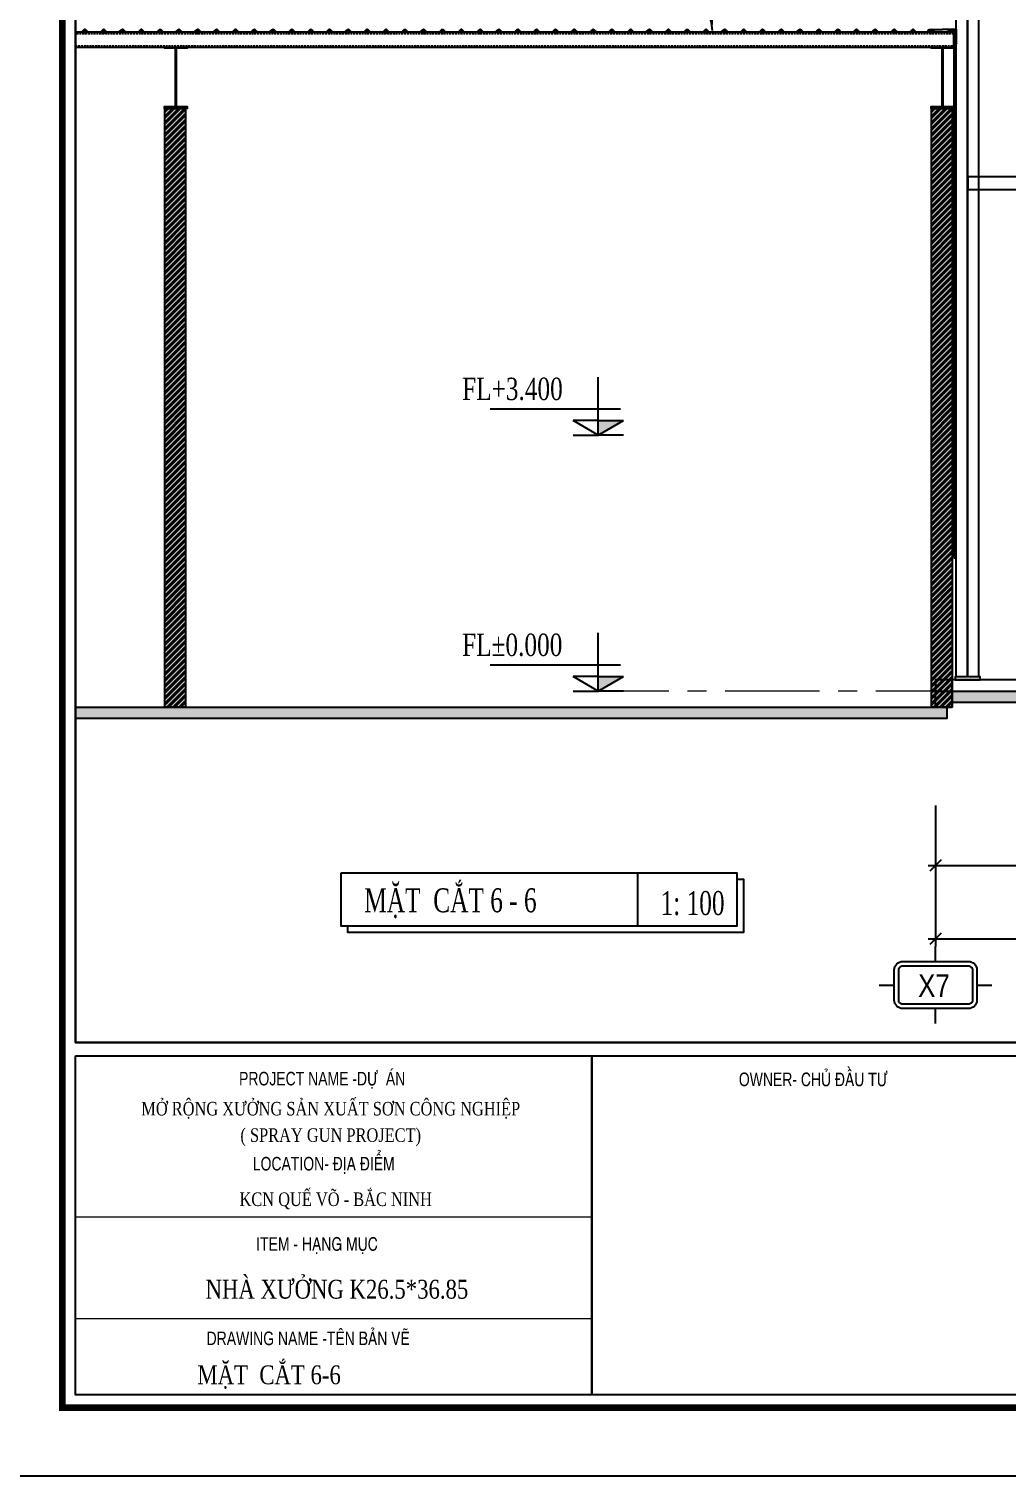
# Model space of a CAD drawing. Header units: inches. Extents: x 315041 to 662841, y -45540 to -35018.
# Drawn here: x 330803.6 to 330933.5, y -36581.1 to -36388.9 of the extents above; entities that cross this region are included whole.
import ezdxf
from ezdxf.enums import TextEntityAlignment as Align

# ---------------------------------------------------------------- set-up
doc = ezdxf.new("R2010")
doc.units = ezdxf.units.IN
doc.header["$MEASUREMENT"] = 0
doc.linetypes.add('CENTER', pattern=[2, 1.25, -0.25, 0.25, -0.25])
doc.linetypes.add('HIDDEN', pattern=[0.375, 0.25, -0.125])
for name, color, linetype in [('001-TRUC', 252, 'CENTER'), ('2', 2, 'Continuous'), ('250', 250, 'Continuous'), ('3', 3, 'Continuous'), ('7', 7, 'Continuous'), ('8', 8, 'Continuous'), ('BAO KHUNG', 31, 'Continuous'), ('flashing', 6, 'Continuous'), ('ROOFING', 4, 'Continuous'), ('STRUCTURE', 1, 'Continuous')]:
    doc.layers.add(name, color=color, linetype=linetype)
doc.layers.add('Cover text', color=7, linetype='Continuous', true_color=0x52370f)
doc.layers.add('S-Hatch', color=8, linetype='Continuous', lineweight=9)
doc.styles.add('hx2', font='VHARIALN.TTF')
doc.styles.add('ST1', font='times.ttf', dxfattribs={"width": 0.7})
doc.styles.add('ST1H', font='vnshxh.shx', dxfattribs={"width": 0.7})
doc.styles.add('ST3', font='times.ttf', dxfattribs={"width": 0.8})
doc.styles.get("Standard").update_dxf_attribs({"font": 'VHARIALN.TTF'})
doc.styles.add('vntimeh.shx', font='vntimeh.shx', dxfattribs={"width": 0.8, "bigfont": 'bigfont.shx'})
doc.dimstyles.new('100', dxfattribs={"dimtxt": 3, "dimasz": 1.5, "dimexe": 1, "dimexo": 0, "dimgap": 1, "dimtad": 1, "dimdec": 0, "dimlfac": 100, "dimzin": 0, "dimdsep": 46, "dimtxsty": 'ST1', "dimblk": 'OBLIQUE', "dimcen": 1, "dimdle": 1, "dimclrd": 8, "dimclre": 8, "dimclrt": 3, "dimadec": 0, "dimazin": 0, "dimtfac": 1, "dimtdec": 0, "dimtix": 1, "dimtmove": 1, "dimatfit": 3, "dimfxl": 0, "dimtfill": 1, "dimtolj": 1, "dimtzin": 0, "dimlwd": -1, "dimlwe": -1, "dimarcsym": 1})
doc.dimstyles.new('3', dxfattribs={"dimtxt": 3.5, "dimasz": 1.8, "dimexe": 1, "dimexo": 0, "dimgap": 1, "dimtad": 1, "dimdec": 0, "dimlfac": 3, "dimzin": 0, "dimdsep": 46, "dimtxsty": 'ST1H', "dimblk": 'OBLIQUE', "dimcen": 1, "dimdle": 1, "dimclrd": 8, "dimclre": 8, "dimclrt": 3, "dimadec": 0, "dimazin": 0, "dimtfac": 1, "dimtdec": 0, "dimtix": 1, "dimtofl": 0, "dimtmove": 1, "dimatfit": 3, "dimfxl": 0.18, "dimtolj": 1, "dimtzin": 0, "dimlwd": -1, "dimlwe": -1, "dimarcsym": 1})

# ---------------------------------------------------------------- blocks, each defined once
blk = doc.blocks.new('TENTRUC')
at = {"layer": '7'}
for p, q in [((0, 8.27), (0, 10.26)), ((-7.48, 5.13), (-5.48, 5.13)), ((5.48, 5.13), (7.48, 5.13)), ((0, 0), (0, 2))]:
    blk.add_line(p, q, dxfattribs=at)
blk.add_lwpolyline([(-4.36, 8.27), (4.36, 8.27, -0.414214), (5.48, 7.14), (5.48, 3.12, -0.414214), (4.36, 2), (-4.36, 2, -0.414214), (-5.48, 3.12), (-5.48, 7.14, -0.414214)], format="xyb", close=True, dxfattribs=at)
at = {"layer": '8', "ltscale": 15}
blk.add_lwpolyline([(-4.36, 7.68), (4.36, 7.68, -0.414214), (4.9, 7.14), (4.9, 3.12, -0.414214), (4.36, 2.58), (-4.36, 2.58, -0.414214), (-4.9, 3.12), (-4.9, 7.14, -0.414214)], format="xyb", close=True, dxfattribs=at)
at = {"layer": '3', "style": 'hx2'}
blk.add_attdef('TR', text='', height=2.9, dxfattribs=at).set_placement((-0.16, 3.83), align=Align.CENTER)
blk = doc.blocks.new('_Oblique')
at = {"color": 0, "linetype": 'ByBlock', "lineweight": -2}
blk.add_line((-0.5, -0.5), (0.5, 0.5), dxfattribs=at)
blk = doc.blocks.new('*D413')
at = {"color": 8, "linetype": 'Continuous', "transparency": 16777216}
for p, q in [((330924.03, -36492.06), (330924.03, -36501.03)), ((330977.58, -36491.51), (330977.58, -36501.03)), ((330923.03, -36500.03), (330978.58, -36500.03))]:
    blk.add_line(p, q, dxfattribs=at)
at = {"layer": 'Defpoints', "color": 0, "transparency": 16777216}
for p in [(330924.03, -36492.06), (330977.58, -36491.51), (330977.58, -36500.03)]:
    blk.add_point(p, dxfattribs=at)
at = {"color": 8, "transparency": 16777216, "xscale": 1.5, "yscale": 1.5, "zscale": 1.5, "rotation": 180}
blk.add_blockref('_Oblique', (330924.03, -36500.03), dxfattribs=at)
at = {"color": 8, "transparency": 16777216, "xscale": 1.5, "yscale": 1.5, "zscale": 1.5}
blk.add_blockref('_Oblique', (330977.58, -36500.03), dxfattribs=at)
at = {"color": 3, "transparency": 16777216, "insert": (330950.8, -36497.5), "char_height": 3, "attachment_point": 5, "style": 'ST1', "bg_fill": 3, "box_fill_scale": 1.25, "bg_fill_color": 256, "bg_fill_true_color": 13158600, "bg_fill_transparency": 0}
blk.add_mtext('\\A1;5355', dxfattribs=at)
blk = doc.blocks.new('*D420')
at = {"color": 8, "linetype": 'Continuous', "transparency": 16777216}
for p, q in [((330924.03, -36492.06), (330924.03, -36510.77)), ((331292.53, -36492.06), (331292.53, -36510.77)), ((330923.03, -36509.77), (331293.53, -36509.77))]:
    blk.add_line(p, q, dxfattribs=at)
at = {"layer": 'Defpoints', "color": 0, "transparency": 16777216}
for p in [(330924.03, -36492.06), (331292.53, -36492.06), (331292.53, -36509.77)]:
    blk.add_point(p, dxfattribs=at)
at = {"color": 8, "transparency": 16777216, "xscale": 1.5, "yscale": 1.5, "zscale": 1.5, "rotation": 180}
blk.add_blockref('_Oblique', (330924.03, -36509.77), dxfattribs=at)
at = {"color": 8, "transparency": 16777216, "xscale": 1.5, "yscale": 1.5, "zscale": 1.5}
blk.add_blockref('_Oblique', (331292.53, -36509.77), dxfattribs=at)
at = {"color": 3, "transparency": 16777216, "insert": (331108.28, -36507.25), "char_height": 3, "attachment_point": 5, "style": 'ST1', "bg_fill": 3, "box_fill_scale": 1.25, "bg_fill_color": 256, "bg_fill_true_color": 13158600, "bg_fill_transparency": 16515072}
blk.add_mtext('\\A1;36850', dxfattribs=at)
blk = doc.blocks.new('cos')
at = {"color": 8}
for p, q in [((0, 0), (0, 7.82)), ((0, 1.99), (-3.39, 1.99)), ((0, 0), (-3.39, 1.99)), ((-3, 3.49), (14.52, 3.49)), ((0, 1.99), (3.39, 1.99)), ((0, 0), (3.39, 1.99))]:
    blk.add_line(p, q, dxfattribs=at)
at = {"color": 4}
for p in [(-3.39, 0), (3.39, 0)]:
    blk.add_line(p, (0, 0), dxfattribs=at)
at = {"color": 8}
blk.add_solid([(0, 0), (-3.39, 1.99), (0, 1.99)], dxfattribs=at)
at = {"layer": '3', "color": 3, "style": 'vntimeh.shx', "width": 0.75}
blk.add_attdef('DSD', (1.32, 4.73), '', height=3, dxfattribs=at)
blk = doc.blocks.new('A$C26A6701F')
at = {"layer": 'STRUCTURE', "color": 1, "linetype": 'Continuous'}
for p, q in [((0, 17.2), (1.3, 17.5)), ((0, 17.1), (0, 17.2)), ((0, 17.2), (4, 17.2)), ((4, 17.1), (0, 17.1)), ((3.9, 16.7), (0.1, 16.7)), ((0.4, 17.8), (3.6, 17.8)), ((0.4, 17.6), (1.2, 17.6)), ((0.9, 17.8), (0.9, 18.8)), ((1, 17.8), (1, 18.6)), ((1, 6.2), (2.8, 6.5)), ((1.3, 6.4), (1, 6.2)), ((1, 6.2), (1.3, 6.1)), ((1.3, 6), (1, 5.8)), ((1, 5.8), (2.8, 6)), ((1, 5.8), (1.3, 5.6)), ((1, 5.3), (2.8, 5.6)), ((1.3, 5.5), (1, 5.3)), ((1, 5.3), (1.3, 5.2)), ((1, 4.8), (2.8, 5.1)), ((1.3, 5), (1, 4.8)), ((1, 4.8), (1.3, 4.7)), ((1, 4.3), (2.8, 4.6)), ((1.3, 4.5), (1, 4.3)), ((1, 4.3), (1.3, 4.2)), ((1.3, 4.1), (1, 3.9)), ((1, 3.9), (2.8, 4.1)), ((1, 3.9), (1.3, 3.8)), ((1.3, 3.6), (1, 3.4)), ((1, 3.4), (2.3, 3.6)), ((1, 3.4), (1.3, 3.3)), ((1.1, 18.9), (2.9, 18.9)), ((1.2, 16.7), (1.1, 16.7)), ((1.1, 16.7), (1.4, 16.6)), ((1.1, 16.7), (1.4, 16.7)), ((1.1, 16.2), (2.9, 16.5)), ((1.4, 16.4), (1.1, 16.2)), ((1.1, 16.2), (1.4, 16.1)), ((1.1, 15.7), (2.9, 16)), ((1.4, 15.9), (1.1, 15.7)), ((1.1, 15.7), (1.4, 15.6)), ((1.4, 15.5), (1.1, 15.2)), ((1.1, 15.2), (2.9, 15.5)), ((1.1, 15.2), (1.4, 15.1)), ((1.4, 15), (1.1, 14.8)), ((1.1, 14.8), (2.9, 15)), ((1.1, 14.8), (1.4, 14.7)), ((1.1, 14.3), (2.9, 14.6)), ((1.4, 14.5), (1.1, 14.3)), ((1.1, 14.3), (1.4, 14.2)), ((1.1, 13.8), (2.9, 14.1)), ((1.4, 14), (1.1, 13.8)), ((1.1, 13.8), (1.4, 13.7)), ((1.4, 13.6), (1.1, 13.3)), ((1.1, 13.3), (2.9, 13.6)), ((1.1, 13.3), (1.4, 13.2)), ((1.1, 12.9), (2.9, 13.2)), ((1.4, 13.1), (1.1, 12.9)), ((1.1, 12.9), (1.4, 12.8)), ((1.1, 12.4), (2.9, 12.7)), ((1.4, 12.6), (1.1, 12.4)), ((1.1, 12.4), (1.4, 12.3)), ((1.1, 11.9), (2.9, 12.2)), ((1.4, 12.1), (1.1, 11.9)), ((1.1, 11.9), (1.4, 11.8)), ((1.4, 11.7), (1.1, 11.5)), ((1.1, 11.5), (2.9, 11.7)), ((1.1, 11.5), (1.4, 11.3)), ((1.1, 11), (2.9, 11.3)), ((1.4, 11.2), (1.1, 11)), ((1.1, 11), (1.3, 10.9)), ((1.1, 10.5), (2.9, 10.8)), ((1.4, 10.7), (1.1, 10.5)), ((1.1, 10.5), (1.3, 10.4)), ((1.1, 10), (2.9, 10.3)), ((1.3, 10.2), (1.1, 10)), ((1.1, 10), (1.3, 9.9)), ((1.3, 9.8), (1.1, 9.6)), ((1.1, 9.6), (2.9, 9.8)), ((1.1, 9.6), (1.3, 9.4)), ((1.1, 9.1), (2.8, 9.4)), ((1.3, 9.3), (1.1, 9.1)), ((1.1, 9.1), (1.3, 9)), ((1.1, 8.6), (2.8, 8.9)), ((1.3, 8.8), (1.1, 8.6)), ((1.1, 8.6), (1.3, 8.5)), ((1.1, 8.1), (2.8, 8.4)), ((1.3, 8.3), (1.1, 8.1)), ((1.1, 8.1), (1.3, 8)), ((1.3, 7.9), (1.1, 7.7)), ((1.1, 7.7), (2.8, 7.9)), ((1.1, 7.7), (1.3, 7.5)), ((1.1, 7.2), (2.8, 7.5)), ((1.3, 7.4), (1.1, 7.2)), ((1.1, 7.2), (1.3, 7.1)), ((1.1, 6.7), (2.8, 7)), ((1.3, 6.9), (1.1, 6.7)), ((1.1, 6.7), (1.3, 6.6)), ((1.2, 17.6), (2.8, 17.6)), ((1.3, 17.5), (1.3, 17.6)), ((1.3, 17.5), (2.7, 17.5)), ((1.3, 10.7), (1.3, 10.9)), ((1.3, 10.4), (2.7, 10.6)), ((2.7, 10.4), (1.3, 10.2)), ((1.3, 10.2), (1.3, 10.4)), ((1.3, 9.9), (2.7, 10.1)), ((2.7, 9.9), (1.3, 9.8)), ((1.3, 9.9), (1.3, 9.8)), ((1.3, 9.4), (2.7, 9.6)), ((2.6, 9.5), (1.3, 9.3)), ((1.3, 9.3), (1.3, 9.4)), ((1.3, 9), (2.7, 9.2)), ((2.6, 9), (1.3, 8.8)), ((1.3, 8.8), (1.3, 9)), ((1.3, 8.5), (2.7, 8.7)), ((2.6, 8.5), (1.3, 8.3)), ((1.3, 8.3), (1.3, 8.5)), ((1.3, 8), (2.7, 8.2)), ((2.6, 8), (1.3, 7.9)), ((1.3, 7.9), (1.3, 8)), ((1.3, 7.5), (2.7, 7.7)), ((2.6, 7.6), (1.3, 7.4)), ((1.3, 7.4), (1.3, 7.5)), ((1.3, 7.1), (2.7, 7.3)), ((2.6, 7.1), (1.3, 6.9)), ((1.3, 6.9), (1.3, 7.1)), ((1.3, 6.6), (2.7, 6.8)), ((2.6, 6.6), (1.3, 6.4)), ((1.3, 6.4), (1.3, 6.6)), ((1.3, 6.1), (2.6, 6.3)), ((2.6, 6.1), (1.3, 6)), ((1.3, 6), (1.3, 6.1)), ((1.3, 5.6), (2.6, 5.8)), ((2.6, 5.7), (1.3, 5.5)), ((1.3, 5.5), (1.3, 5.6)), ((1.3, 5.2), (2.6, 5.4)), ((2.6, 5.2), (1.3, 5)), ((1.3, 5), (1.3, 5.2)), ((1.3, 4.7), (2.6, 4.9)), ((2.6, 4.7), (1.3, 4.5)), ((1.3, 4.5), (1.3, 4.7)), ((1.3, 4.2), (2.6, 4.4)), ((2.6, 4.3), (1.3, 4.1)), ((1.3, 4.1), (1.3, 4.2)), ((1.3, 3.8), (2.6, 3.9)), ((1.3, 3.6), (1.3, 3.8)), ((2.3, 3.7), (1.3, 3.6)), ((1.3, 3.3), (2.2, 3.4)), ((1.3, 0.6), (1.3, 3.3)), ((1.3, 0.6), (1.4, 0.8)), ((1.3, 0.6), (1.9, 0)), ((1.4, 16.6), (2.4, 16.7)), ((2.7, 16.6), (1.4, 16.4)), ((1.4, 16.4), (1.4, 16.6)), ((1.4, 16.1), (2.7, 16.3)), ((2.7, 16.1), (1.4, 15.9)), ((1.4, 15.9), (1.4, 16.1)), ((1.4, 15.6), (2.7, 15.8)), ((2.7, 15.6), (1.4, 15.5)), ((1.4, 15.5), (1.4, 15.6)), ((1.4, 15.1), (2.7, 15.3)), ((2.7, 15.2), (1.4, 15)), ((1.4, 15), (1.4, 15.1)), ((1.4, 14.7), (2.7, 14.9)), ((2.7, 14.7), (1.4, 14.5)), ((1.4, 14.5), (1.4, 14.7)), ((1.4, 14.2), (2.7, 14.4)), ((2.7, 14.2), (1.4, 14)), ((1.4, 14), (1.4, 14.2)), ((1.4, 13.7), (2.7, 13.9)), ((2.7, 13.7), (1.4, 13.6)), ((1.4, 13.6), (1.4, 13.7)), ((1.4, 13.2), (2.7, 13.4)), ((2.7, 13.3), (1.4, 13.1)), ((1.4, 13.2), (1.4, 13.1)), ((1.4, 12.8), (2.7, 13)), ((2.7, 12.8), (1.4, 12.6)), ((1.4, 12.6), (1.4, 12.8)), ((1.4, 12.3), (2.7, 12.5)), ((2.7, 12.3), (1.4, 12.1)), ((1.4, 12.1), (1.4, 12.3)), ((1.4, 11.8), (2.7, 12)), ((2.7, 11.8), (1.4, 11.7)), ((1.4, 11.7), (1.4, 11.8)), ((1.4, 11.3), (2.7, 11.5)), ((2.7, 11.4), (1.4, 11.2)), ((1.4, 11.2), (1.4, 11.3)), ((1.3, 10.9), (2.7, 11.1)), ((2.7, 10.9), (1.4, 10.7)), ((1.7, 0.8), (2, 0)), ((1.9, 18.6), (2, 17.8)), ((2, 17.8), (2.1, 18.6)), ((2, 0), (2.6, 0.6)), ((2, 0.1), (2.3, 0.6)), ((2.4, 1), (2.6, 3.7)), ((2.6, 3.8), (2.5, 3.8)), ((2.5, 3.6), (2.8, 3.7)), ((2.5, 3.5), (2.6, 3.5)), ((2.6, 9.5), (2.7, 9.6)), ((2.6, 9.5), (2.8, 9.4)), ((2.6, 9), (2.6, 9.2)), ((2.6, 9), (2.8, 8.9)), ((2.6, 8.5), (2.6, 8.7)), ((2.6, 8.5), (2.8, 8.4)), ((2.6, 8), (2.6, 8.2)), ((2.6, 8), (2.8, 7.9)), ((2.6, 7.6), (2.6, 7.7)), ((2.6, 7.6), (2.8, 7.5)), ((2.6, 7.1), (2.6, 7.3)), ((2.6, 7.1), (2.8, 7)), ((2.6, 6.6), (2.6, 6.8)), ((2.6, 6.6), (2.8, 6.5)), ((2.6, 6.3), (2.8, 6.5)), ((2.6, 6.1), (2.6, 6.3)), ((2.6, 6.1), (2.8, 6)), ((2.6, 5.8), (2.8, 6)), ((2.6, 5.7), (2.6, 5.8)), ((2.6, 5.7), (2.8, 5.6)), ((2.6, 5.4), (2.8, 5.6)), ((2.6, 5.2), (2.6, 5.4)), ((2.6, 5.2), (2.8, 5.1)), ((2.6, 4.9), (2.8, 5.1)), ((2.6, 4.7), (2.6, 4.9)), ((2.6, 4.7), (2.8, 4.6)), ((2.6, 4.4), (2.8, 4.6)), ((2.6, 4.3), (2.6, 4.4)), ((2.8, 4.1), (2.6, 4.3)), ((2.6, 3.9), (2.8, 4.1)), ((2.6, 3.8), (2.6, 3.9)), ((2.8, 3.7), (2.6, 3.8)), ((2.6, 3.5), (2.8, 3.7)), ((2.6, 0.6), (2.6, 3.5)), ((2.7, 17.5), (2.7, 17.6)), ((2.7, 17.5), (4, 17.2)), ((2.7, 16.6), (2.7, 16.7)), ((2.7, 16.6), (2.9, 16.5)), ((2.7, 16.3), (2.9, 16.5)), ((2.7, 16.1), (2.7, 16.3)), ((2.7, 16.1), (2.9, 16)), ((2.7, 15.8), (2.9, 16)), ((2.7, 15.6), (2.7, 15.8)), ((2.7, 15.6), (2.9, 15.5)), ((2.7, 15.3), (2.9, 15.5)), ((2.7, 15.2), (2.7, 15.3)), ((2.7, 15.2), (2.9, 15)), ((2.7, 14.9), (2.9, 15)), ((2.7, 14.7), (2.7, 14.9)), ((2.7, 14.7), (2.9, 14.6)), ((2.7, 14.4), (2.9, 14.6)), ((2.7, 14.2), (2.7, 14.4)), ((2.7, 14.2), (2.9, 14.1)), ((2.7, 13.9), (2.9, 14.1)), ((2.7, 13.7), (2.7, 13.9)), ((2.7, 13.7), (2.9, 13.6)), ((2.7, 13.4), (2.9, 13.6)), ((2.7, 13.4), (2.7, 13.3)), ((2.7, 13.3), (2.9, 13.2)), ((2.7, 13), (2.9, 13.2)), ((2.7, 12.8), (2.7, 13)), ((2.7, 12.8), (2.9, 12.7)), ((2.7, 12.5), (2.9, 12.7)), ((2.7, 12.3), (2.7, 12.5)), ((2.7, 12.3), (2.9, 12.2)), ((2.7, 12), (2.9, 12.2)), ((2.7, 11.8), (2.7, 12)), ((2.7, 11.8), (2.9, 11.7)), ((2.7, 11.5), (2.9, 11.7)), ((2.7, 11.4), (2.7, 11.5)), ((2.7, 11.4), (2.9, 11.3)), ((2.7, 11.1), (2.9, 11.3)), ((2.7, 10.9), (2.7, 11.1)), ((2.7, 10.9), (2.9, 10.8)), ((2.7, 10.6), (2.9, 10.8)), ((2.7, 10.4), (2.7, 10.6)), ((2.7, 10.4), (2.9, 10.3)), ((2.7, 10.1), (2.9, 10.3)), ((2.7, 10.1), (2.7, 9.9)), ((2.7, 9.9), (2.9, 9.8)), ((2.7, 9.6), (2.9, 9.8)), ((2.7, 9.2), (2.8, 9.4)), ((2.7, 8.7), (2.8, 8.9)), ((2.7, 8.2), (2.8, 8.4)), ((2.7, 7.7), (2.8, 7.9)), ((2.7, 7.3), (2.8, 7.5)), ((2.7, 6.8), (2.8, 7)), ((2.8, 17.6), (3.6, 17.6)), ((3, 18.6), (3, 17.8)), ((3.1, 17.8), (3.1, 18.8)), ((4, 17.2), (4, 17.1))]:
    blk.add_line(p, q, dxfattribs=at)
for centre, major_axis, ratio, start_param, end_param in [((-1.1, 16.7), (-0.822, 0.822), 1, 3.915086, 4.236522), ((0.4, 17.7), (0.0956, 0.0956), 1, 0.954633, 3.757756), ((1.1, 18.8), (-0.0943, 0.0943), 1, -0.785398, 0.785398), ((1.5, 18), (0.508, 0.508), 1, 0.131933, 1.438864), ((1.5, 0.7), (0.111, 0.111), 1, 6.085329, 8.011019), ((1.9, 0.1), (0.0625, 0.0625), 1, 3.247504, 4.535451), ((2.5, 18), (0.508, 0.508), 1, 0.131933, 1.438864), ((1.8, 3.7), (0.363, 0.363), 1, 4.808661, 5.407478), ((2.4, 3.7), (0.0836, 0.0836), 1, 5.766736, 8.502032), ((1.8, 1), (0.416, 0.416), 1, 4.859665, 5.449971), ((2.9, 18.8), (-0.0943, 0.0943), 1, 3.926991, 5.497787), ((3.6, 17.7), (-0.1, 0.1), 1, 2.701137, 5.152845), ((5.1, 16.7), (-1.15, 0.17), 0.90746, -0.177273, 0.177273)]:
    blk.add_ellipse(centre, major_axis=major_axis, ratio=ratio, start_param=start_param, end_param=end_param, dxfattribs=at)
blk = doc.blocks.new('A$C390C0F3E')
at = {"color": 3, "ltscale": 15}
blk.add_lwpolyline([(363.6, 6.1), (359.5, 6.1), (349.2, 16.4), (342.8, 16.4), (340, 13.8), (338.3, 13.8), (331.8, 6.1), (321, 6.1), (319.8, 6.7), (313.3, 6.7), (312.1, 6.1), (296.9, 6.1), (295.7, 6.7), (289.2, 6.7), (288, 6.1), (277.2, 6.1), (266.8, 16.4), (258.8, 16.4), (248.4, 6.1), (237.6, 6.1), (236.4, 6.7), (229.9, 6.7), (228.7, 6.1), (213.5, 6.1), (212.3, 6.7), (205.8, 6.7), (204.6, 6.1), (193.9, 6.1), (183.6, 16.4), (175.5, 16.4), (165.2, 6.1), (154.4, 6.1), (153.1, 6.7), (146.6, 6.7), (145.4, 6.1), (130.2, 6.1), (129, 6.7), (122.5, 6.7), (121.3, 6.1), (110.6, 6.1), (100.2, 16.4), (92.1, 16.4), (81.8, 6.1), (70.9, 6.1), (69.7, 6.7), (63.2, 6.7), (62, 6.1), (46.8, 6.1), (45.6, 6.7), (39.1, 6.7), (37.9, 6.1), (27.1, 6.1), (16.8, 16.4), (8.8, 16.4), (1.9, 11.2), (0.3, 6), (0, 6), (1.6, 11.3), (8.6, 16.7), (17, 16.7), (27.3, 6.4), (37.8, 6.4), (39, 7), (45.7, 7), (46.9, 6.4), (61.9, 6.4), (63.1, 7), (69.8, 7), (71, 6.4), (81.6, 6.4), (92, 16.7), (100.3, 16.7), (110.7, 6.4), (121.3, 6.4), (122.5, 7), (129.1, 7), (130.3, 6.4), (145.4, 6.4), (146.6, 7), (153.2, 7), (154.4, 6.4), (165.1, 6.4), (175.4, 16.7), (183.7, 16.7), (194, 6.4), (204.5, 6.4), (205.7, 7), (212.4, 7), (213.6, 6.4), (228.6, 6.4), (229.8, 7), (236.5, 7), (237.7, 6.4), (248.2, 6.4), (258.6, 16.7), (267, 16.7), (277.4, 6.4), (287.9, 6.4), (289.1, 7), (295.7, 7), (297, 6.4), (312, 6.4), (313.2, 7), (319.9, 7), (321.1, 6.4), (331.6, 6.4), (338.2, 14.1), (339.9, 14.1), (342.7, 16.7), (349.3, 16.7), (359.6, 6.4), (363.6, 6.4)], close=True, dxfattribs=at)
at = {"color": 9, "linetype": 'Continuous', "extrusion": (3.8442e-21, -5.24939e-09, 1)}
for p in [(10.8, 0, 0), (95, 0, 0), (178.3, 0, 0), (261.6, 0, 0)]:
    blk.add_blockref('A$C26A6701F', p, dxfattribs=at)
blk = doc.blocks.new('A$C75D82031')
at = {"layer": '2', "color": 157, "linetype": 'Continuous'}
blk.add_lwpolyline([(0, 420), (594, 420), (594, 0), (0, 0)], close=True, dxfattribs=at)
at = {"layer": '7', "color": 147, "linetype": 'Continuous'}
blk.add_lwpolyline([(12.33, 57.61), (581.67, 57.61), (581.67, 409.19), (12.33, 409.19)], close=True, dxfattribs=at)
at = {"layer": 'BAO KHUNG', "color": 167, "linetype": 'Continuous', "const_width": 0.871}
blk.add_lwpolyline([(10.59, 9.07), (583.41, 9.07), (583.41, 410.93), (10.59, 410.93)], close=True, dxfattribs=at)
at = {"layer": 'BAO KHUNG', "color": 7}
for points in [[(12.33, 55.81), (80.92, 55.81), (80.92, 10.81), (12.33, 10.81)], [(80.92, 55.81), (144.95, 55.81), (144.95, 10.81), (80.92, 10.81)]]:
    blk.add_lwpolyline(points, close=True, dxfattribs=at)
at = {"layer": 'S-Hatch'}
for p, q in [((12.33, 34.43), (80.92, 34.43)), ((80.92, 20.88), (12.33, 20.88))]:
    blk.add_line(p, q, dxfattribs=at)
at = {"layer": 'BAO KHUNG', "color": 7, "linetype": 'Continuous', "width": 0.9}
for s, p in [('PROJECT NAME -Dù  ÁN ', (45.37, 51.89)), ('LOCATION- §ÞA §IÓM', (45.32, 40.59))]:
    blk.add_text(s, height=1.8, dxfattribs=at).set_placement(p, align=Align.CENTER)
for s, p in [(' OWNER- CHñ §ÇU T¦', (99.94, 51.79)), ('ITEM - H¹NG MôC', (36.35, 29.93)), ('DRAWING NAME -T£N B¶N VÏ', (29.76, 17.39))]:
    blk.add_text(s, height=1.8, dxfattribs=at).set_placement(p)
at = {"layer": 'Cover text', "linetype": 'Continuous', "style": 'ST3', "width": 0.8}
for s, p in [('MỞ RỘNG XƯỞNG SẢN XUẤT SƠN CÔNG NGHIỆP', (46.25, 47.9)), ('( SPRAY GUN PROJECT)', (46.25, 44.39)), (' KCN QUẾ VÕ - BẮC NINH', (46.64, 35.87))]:
    blk.add_text(s, height=1.8, dxfattribs=at).set_placement(p, align=Align.CENTER)

msp = doc.modelspace()

# ---------------------------------------------------------------- hatches: boundary and pattern name
h = msp.add_hatch()
h.set_pattern_fill('AR-CONC', color=8, scale=0.3, style=0)
h.set_pattern_definition([(50, (11783.944, 6539.903), (2.151780548, -0.188256405), [0.225, -2.475]), (355, (11783.944, 6539.903), (-0.416254001, 2.256576401), [0.18, -1.98]), (100.4514, (11784.1233, 6539.8873), (1.735528145, 2.068318626), [0.19122057, -2.103426336]), (46.1842, (11783.944, 6540.503), (3.201723146, -0.496557043), [0.3375, -3.7125]), (96.6356, (11784.2108, 6540.4616), (2.803988117, 2.922353613), [0.286830864, -3.155139]), (351.1842, (11783.944, 6540.503), (2.803985835, 2.922355803), [0.27, -2.97]), (21, (11784.244, 6540.353), (1.790721156, -1.207856672), [0.225, -2.475]), (326, (11784.244, 6540.353), (0.729945996, 2.175450135), [0.18, -1.98]), (71.4514, (11784.3932, 6540.2523), (2.520667886, 0.96759149), [0.19122057, -2.103426336]), (37.5, (11783.944, 6539.903), (0.036479566, 0.9986815615), [0, -1.956, 0, -2.01, 0, -1.9875]), (7.5, (11783.944, 6539.903), (0.7892086123, 1.1832351356), [0, -1.146, 0, -1.911, 0, -0.7575]), (327.5, (11783.275, 6539.903), (1.6014673085, -0.0676646152), [0, -0.75, 0, -2.34, 0, -3.105]), (317.5, (11782.975, 6539.903), (1.749558508, 0.300314947), [0, -0.975, 0, -1.554, 0, -2.205])])
h.paths.add_polyline_path([(330821.6537, -36399.4733), (330824.4037, -36399.4733), (330824.4037, -36478.9883), (330821.6537, -36478.9883)])
h = msp.add_hatch()
h.set_pattern_fill('ANSI32', color=8, scale=1.5, style=0)
h.set_pattern_definition([(45, (11783.944, 6539.903), (-0.3977475644, 0.3977475644), []), (45, (11784.20917, 6539.903), (-0.3977475644, 0.3977475644), [])])
h.paths.add_polyline_path([(330824.4037, -36399.4733), (330821.6537, -36399.4733), (330821.6537, -36478.9883), (330824.4037, -36478.9883)])
h = msp.add_hatch()
h.set_pattern_fill('AR-CONC', color=8, scale=0.3, style=0)
h.set_pattern_definition([(50, (11885.7694, 6539.903), (2.151780548, -0.188256405), [0.225, -2.475]), (355, (11885.7694, 6539.903), (-0.416254001, 2.256576401), [0.18, -1.98]), (100.4514, (11885.9487, 6539.8873), (1.735528145, 2.068318626), [0.19122057, -2.103426336]), (46.1842, (11885.7694, 6540.503), (3.201723146, -0.496557043), [0.3375, -3.7125]), (96.6356, (11886.0362, 6540.4616), (2.803988117, 2.922353613), [0.286830864, -3.155139]), (351.1842, (11885.7694, 6540.503), (2.803985835, 2.922355803), [0.27, -2.97]), (21, (11886.0694, 6540.353), (1.790721156, -1.207856672), [0.225, -2.475]), (326, (11886.0694, 6540.353), (0.729945996, 2.175450135), [0.18, -1.98]), (71.4514, (11886.2186, 6540.2523), (2.520667886, 0.96759149), [0.19122057, -2.103426336]), (37.5, (11885.7694, 6539.903), (0.036479566, 0.9986815615), [0, -1.956, 0, -2.01, 0, -1.9875]), (7.5, (11885.7694, 6539.903), (0.7892086123, 1.1832351356), [0, -1.146, 0, -1.911, 0, -0.7575]), (327.5, (11885.1004, 6539.903), (1.6014673085, -0.0676646152), [0, -0.75, 0, -2.34, 0, -3.105]), (317.5, (11884.8004, 6539.903), (1.749558508, 0.300314947), [0, -0.975, 0, -1.554, 0, -2.205])])
h.paths.add_polyline_path([(330923.4791, -36399.4733), (330926.2291, -36399.4733), (330926.2291, -36478.9883), (330923.4791, -36478.9883)])
h = msp.add_hatch()
h.set_pattern_fill('ANSI32', color=8, scale=1.5, style=0)
h.set_pattern_definition([(45, (11885.7694, 6539.903), (-0.3977475644, 0.3977475644), []), (45, (11886.0346, 6539.903), (-0.3977475644, 0.3977475644), [])])
h.paths.add_polyline_path([(330926.2291, -36399.4733), (330923.4791, -36399.4733), (330923.4791, -36478.9883), (330926.2291, -36478.9883)])
h = msp.add_hatch()
h.set_pattern_fill('AR-CONC', color=8, scale=0.25, style=0)
h.set_pattern_definition([(50, (7497.6857, 2249.0937), (1.7931504565, -0.1568803375), [0.1875, -2.0625]), (355, (7497.6857, 2249.0937), (-0.346878334, 1.880480334), [0.15, -1.65]), (100.4514, (7497.8351, 2249.0807), (1.446273454, 1.723598855), [0.159350475, -1.75285528]), (46.1842, (7497.6857, 2249.5937), (2.668102622, -0.413797536), [0.28125, -3.09375]), (96.6356, (7497.908, 2249.5593), (2.336656764, 2.435294677), [0.23902572, -2.6292825]), (351.1842, (7497.6857, 2249.5937), (2.336654863, 2.435296502), [0.225, -2.475]), (21, (7497.9357, 2249.4687), (1.49226763, -1.0065472267), [0.1875, -2.0625]), (326, (7497.9357, 2249.4687), (0.60828833, 1.812875113), [0.15, -1.65]), (71.4514, (7498.06, 2249.3849), (2.100556571, 0.806326242), [0.159350475, -1.75285528]), (37.5, (7497.6857, 2249.09374), (0.0303996383, 0.8322346346), [0, -1.63, 0, -1.675, 0, -1.65625]), (7.5, (7497.6857, 2249.0937), (0.6576738436, 0.9860292797), [0, -0.955, 0, -1.5925, 0, -0.63125]), (327.5, (7497.1282, 2249.09374), (1.3345560904, -0.0563871793), [0, -0.625, 0, -1.95, 0, -2.5875]), (317.5, (7496.8782, 2249.0937), (1.4579654234, 0.250262456), [0, -0.8125, 0, -1.295, 0, -1.8375])])
h.paths.add_polyline_path([(330926.2291, -36478.378), (330926.2291, -36478.9883), (330925.5289, -36478.9883), (330925.5289, -36480.4883), (330924.0289, -36480.4883), (330809.7734, -36480.4883), (330809.7734, -36478.9883), (330924.0289, -36478.9883), (330924.0289, -36476.878), (330925.5289, -36476.878), (330963.8227, -36476.878), (330963.8227, -36478.378)])

# ---------------------------------------------------------------- linework, layer by layer
msp.add_line((330884.4538, -36501.0156), (330884.4538, -36508.0896))
at = {"color": 3, "ltscale": 15}
msp.add_lwpolyline([(330809.7734, -36389.3433), (330810.0101, -36389.3433), (330810.0464, -36389.3253), (330810.246, -36389.3253), (330810.2823, -36389.3433), (330810.6009, -36389.3433), (330810.9101, -36389.0338), (330811.1601, -36389.0338), (330811.4693, -36389.3433), (330811.7854, -36389.3433), (330811.8216, -36389.3253), (330812.0213, -36389.3253), (330812.0575, -36389.3433), (330812.5086, -36389.3433), (330812.5448, -36389.3253), (330812.7445, -36389.3253), (330812.7807, -36389.3433), (330813.0968, -36389.3433), (330813.4083, -36389.0338), (330813.6583, -36389.0338), (330813.9699, -36389.3433), (330814.2859, -36389.3433), (330814.3222, -36389.3253), (330814.5218, -36389.3253), (330814.5581, -36389.3433), (330815.0091, -36389.3433), (330815.0453, -36389.3253), (330815.245, -36389.3253), (330815.2813, -36389.3433), (330815.5973, -36389.3433), (330815.795, -36389.1124), (330815.845, -36389.1124), (330815.9293, -36389.0338), (330816.129, -36389.0338), (330816.4374, -36389.3427), (330816.5562, -36389.3427), (330816.5562, -36389.3533), (330816.4341, -36389.3533), (330816.1251, -36389.0438), (330815.9332, -36389.0438), (330815.8489, -36389.1224), (330815.7996, -36389.1224), (330815.6019, -36389.3533), (330815.2789, -36389.3533), (330815.2427, -36389.3353), (330815.0477, -36389.3353), (330815.0114, -36389.3533), (330814.5557, -36389.3533), (330814.5195, -36389.3353), (330814.3245, -36389.3353), (330814.2883, -36389.3533), (330813.9657, -36389.3533), (330813.6542, -36389.0438), (330813.4124, -36389.0438), (330813.1009, -36389.3533), (330812.7784, -36389.3533), (330812.7421, -36389.3353), (330812.5471, -36389.3353), (330812.5109, -36389.3533), (330812.0552, -36389.3533), (330812.0189, -36389.3353), (330811.824, -36389.3353), (330811.7877, -36389.3533), (330811.4652, -36389.3533), (330811.156, -36389.0438), (330810.9143, -36389.0438), (330810.605, -36389.3533), (330810.2799, -36389.3533), (330810.2437, -36389.3353), (330810.0487, -36389.3353), (330810.0125, -36389.3533), (330809.7734, -36389.3533)], dxfattribs=at)
at = {"color": 94}
msp.add_lwpolyline([(330809.7734, -36391.3533), (330926.4341, -36391.3533), (330926.4341, -36389.3533), (330809.7734, -36389.3533)], close=True, dxfattribs=at)
for points in [[(330926.4341, -36389.3683), (330809.7734, -36389.3683)], [(330809.7734, -36391.3383), (330926.4341, -36391.3383)]]:
    msp.add_lwpolyline(points, dxfattribs=at)
at = {"color": 94, "linetype": 'HIDDEN'}
for points in [[(330926.4341, -36389.5533), (330809.7734, -36389.5533)], [(330809.7734, -36391.1533), (330926.4341, -36391.1533)]]:
    msp.add_lwpolyline(points, dxfattribs=at)
at = {"color": 8}
for points in [[(330926.2291, -36478.378), (330926.2291, -36478.9883), (330925.5289, -36478.9883), (330925.5289, -36480.4883), (330924.0289, -36480.4883), (330809.7734, -36480.4883), (330809.7734, -36478.9883), (330924.0289, -36478.9883), (330924.0289, -36476.878), (330925.5289, -36476.878), (330963.8227, -36476.878), (330963.8227, -36478.378)], [(330924.0289, -36476.878), (331292.5293, -36476.878), (331292.5293, -36475.3844), (330924.0289, -36475.3844)]]:
    msp.add_lwpolyline(points, close=True, dxfattribs=at)
msp.add_lwpolyline([(330845.0601, -36501.0156), (330897.6228, -36501.0156), (330897.6228, -36508.0896), (330845.0601, -36508.0896)], close=True)
at = {"layer": '001-TRUC', "lineweight": 0, "ltscale": 10}
msp.add_line((331228.5987, -36476.878), (330882.5786, -36476.878), dxfattribs=at)
at = {"layer": '2', "color": 9}
for p, q in [((330926.7793, -36474.9883), (330926.7793, -36212.2746)), ((330929.7793, -36474.9883), (330929.7793, -36212.2746)), ((330928.2493, -36474.9883), (330928.2493, -36219.8241)), ((330928.3093, -36474.9883), (330928.3093, -36219.8241))]:
    msp.add_line(p, q, dxfattribs=at)
at = {"layer": '2'}
for points in [[(330823.0687, -36399.2333), (330823.0687, -36391.4733), (330821.6087, -36391.4733), (330821.6087, -36391.3533), (330824.6087, -36391.3533), (330824.6087, -36391.4733), (330823.1487, -36391.4733), (330823.1487, -36399.2333), (330824.6087, -36399.2333), (330824.6087, -36399.3533), (330821.6087, -36399.3533), (330821.6087, -36399.2333)], [(330924.8941, -36399.2333), (330924.8941, -36391.4733), (330923.4341, -36391.4733), (330923.4341, -36391.3533), (330926.4341, -36391.3533), (330926.4341, -36391.4733), (330924.9741, -36391.4733), (330924.9741, -36399.2333), (330926.4341, -36399.2333), (330926.4341, -36399.3533), (330923.4341, -36399.3533), (330923.4341, -36399.2333)], [(330821.6087, -36399.3533), (330824.6087, -36399.3533), (330824.6087, -36399.4733), (330821.6087, -36399.4733)], [(330923.4341, -36399.3533), (330926.4341, -36399.3533), (330926.4341, -36399.4733), (330923.4341, -36399.4733)]]:
    msp.add_lwpolyline(points, close=True, dxfattribs=at)
at = {"layer": '2', "color": 9}
msp.add_lwpolyline([(330928.3093, -36410.218), (330977.5791, -36410.2222), (330977.5791, -36408.5422), (330928.3093, -36408.538)], close=True, dxfattribs=at)
at = {"layer": '8'}
for points in [[(330821.6537, -36399.4733), (330824.4037, -36399.4733), (330824.4037, -36478.9883), (330821.6537, -36478.9883)], [(330923.4791, -36399.4733), (330926.2291, -36399.4733), (330926.2291, -36478.9883), (330923.4791, -36478.9883)], [(330926.6293, -36475.3844), (330929.9293, -36475.3844), (330929.9293, -36474.9883), (330926.6293, -36474.9883)]]:
    msp.add_lwpolyline(points, close=True, dxfattribs=at)
at = {"layer": '8', "ltscale": 0.9}
msp.add_lwpolyline([(330924.0291, -36478.9883), (330926.2291, -36478.9883), (330926.2291, -36474.9883)], dxfattribs=at)
at = {"layer": 'flashing'}
msp.add_lwpolyline([(330926.7416, -36388.9255), (330926.7416, -36390.7837), (330926.8169, -36390.871), (330926.7372, -36391.0004), (330926.7314, -36390.9956), (330926.8077, -36390.8718), (330926.7341, -36390.7865), (330926.7341, -36388.9342), (330923.1306, -36389.041), (330922.9984, -36389.2648), (330922.9923, -36389.2598), (330923.1262, -36389.0338)], close=True, dxfattribs=at)
at = {"layer": 'ROOFING', "color": 3}
msp.add_lwpolyline([(330926.4341, -36459.1502), (330926.7341, -36459.1502), (330926.7341, -36389.0344), (330926.4341, -36389.0344)], close=True, dxfattribs=at)

# ---------------------------------------------------------------- block references
at = {"color": 9, "linetype": 'Continuous', "extrusion": (3.8442e-21, -5.24939e-09, 1), "xscale": 0.03000000002793968, "yscale": 0.02999999999883585, "zscale": 0.03}
for p in [(330810.9987, -36389.5351, 0.0002), (330813.4969, -36389.5351, 0.0002)]:
    msp.add_blockref('A$C26A6701F', p, dxfattribs=at)
at = {"color": 1, "true_color": 0xfa051e, "xscale": 0.03000000002793968, "yscale": 0.02999999999883585, "zscale": 0.03}
for p in [(330815.6494, -36389.5357), (330825.6494, -36389.5357), (330835.6494, -36389.5357), (330845.6494, -36389.5357), (330855.6494, -36389.5357), (330865.6494, -36389.5357), (330875.6494, -36389.5357), (330885.6494, -36389.5357), (330895.6494, -36389.5357), (330905.6494, -36389.5357), (330915.6494, -36389.5357)]:
    msp.add_blockref('A$C390C0F3E', p, dxfattribs=at)
at = {"layer": '250'}
ref = msp.add_blockref('cos', (330879.2291, -36442.878), dxfattribs=dict(at, xscale=-0.98876953125, yscale=0.98876953125, zscale=0.98876953125))
ref.add_attrib('DSD', 'FL+3.400', (330861.134, -36438.2024), dxfattribs={"layer": '3', "color": 3, "height": 2.96631, "style": 'vntimeh.shx', "width": 0.75})
ref = msp.add_blockref('cos', (330879.2291, -36476.878), dxfattribs=dict(at, xscale=-0.98876953125, yscale=0.98876953125, zscale=0.98876953125))
ref.add_attrib('DSD', 'FL%%p0.000', (330861.134, -36472.2024), dxfattribs={"layer": '3', "color": 3, "height": 2.96631, "style": 'vntimeh.shx', "width": 0.75})
at = {"layer": '3'}
ref = msp.add_blockref('TENTRUC', (330924.0289, -36521.0369), dxfattribs=at)
ref.add_attrib('TR', 'x7', dxfattribs={"layer": '0', "height": 3, "style": 'hx2'}).set_placement((330923.8126, -36517.4836), align=Align.CENTER)

# ---------------------------------------------------------------- texts
at = {"color": 3, "linetype": 'Continuous', "style": 'ST3', "width": 0.8}
for s, p in [('NHÀ XƯỞNG K26.5*36.85', (330827.0634, -36557.5638)), ('MẶT  CẮT 6-6 ', (330825.9864, -36568.9325))]:
    msp.add_text(s, height=2.5, dxfattribs=at).set_placement(p)

# ---------------------------------------------------------------- dimensions: what is measured, and where the dimension line sits
at = {"color": 8}
dim = msp.add_linear_dim(base=(330977.5789, -36500.0266), p1=(330924.0289, -36492.06), p2=(330977.5789, -36491.5057), dimstyle='100', dxfattribs=at)
dim.commit()
dim.dimension.update_dxf_attribs({"geometry": '*D413', "text_midpoint": (330950.8039, -36497.5007)})

# ---------------------------------------------------------------- leaders
at = {"color": 9}
msp.add_leader([(330894.4152, -36389.1173, 0), (330892.1642, -36371.4805, 0), (330884.4344, -36371.4805, 0)], dimstyle='3', override={"dimgap": 1, "dimtad": 0}, dxfattribs=at)

# ---------------------------------------------------------------- next in the draw order: dimensions: what is measured, and where the dimension line sits
at = {"color": 8}
dim = msp.add_linear_dim(base=(331292.5292, -36509.7719), p1=(330924.0289, -36492.06), p2=(331292.5292, -36492.06), dimstyle='100', dxfattribs=at)
dim.commit()
dim.dimension.update_dxf_attribs({"geometry": '*D420', "text_midpoint": (331108.279, -36507.246)})

# ---------------------------------------------------------------- next in the draw order: linework, layer by layer
msp.add_lwpolyline([(330809.7734, -36171.9399), (331379.1113, -36171.9399), (331379.1113, -36523.5197), (330809.7734, -36523.5197)], close=True, dxfattribs=at)

# ---------------------------------------------------------------- next in the draw order: texts
at = {"color": 3, "linetype": 'Continuous', "insert": (330887.4987, -36505.0528), "char_height": 3.18182, "attachment_point": 4, "style": 'ST1', "bg_fill": 3, "box_fill_scale": 1.25, "bg_fill_color": 256, "bg_fill_true_color": 13158600, "bg_fill_transparency": 3139400}
msp.add_mtext('\\A1;1: 100', dxfattribs=at)

# ---------------------------------------------------------------- next in the draw order: linework, layer by layer
msp.add_lwpolyline([(330897.6228, -36501.8612), (330898.5209, -36501.8612), (330898.5209, -36508.9352), (330845.9582, -36508.9352), (330845.9582, -36508.0896)])

# ---------------------------------------------------------------- next in the draw order: texts
at = {"color": 3, "linetype": 'Continuous', "insert": (330848.149, -36505.0528), "char_height": 3.181818, "attachment_point": 4, "style": 'ST1', "bg_fill": 3, "box_fill_scale": 1.25, "bg_fill_color": 256, "bg_fill_true_color": 13158600, "bg_fill_transparency": 3139304}
msp.add_mtext('\\A1;MẶT  CẮT 6 - 6', dxfattribs=at)

# ---------------------------------------------------------------- next in the draw order: block references
at = {"color": 1}
msp.add_blockref('A$C75D82031', (330797.4423, -36581.1298), dxfattribs=at)

doc.saveas('drawing.dxf')
